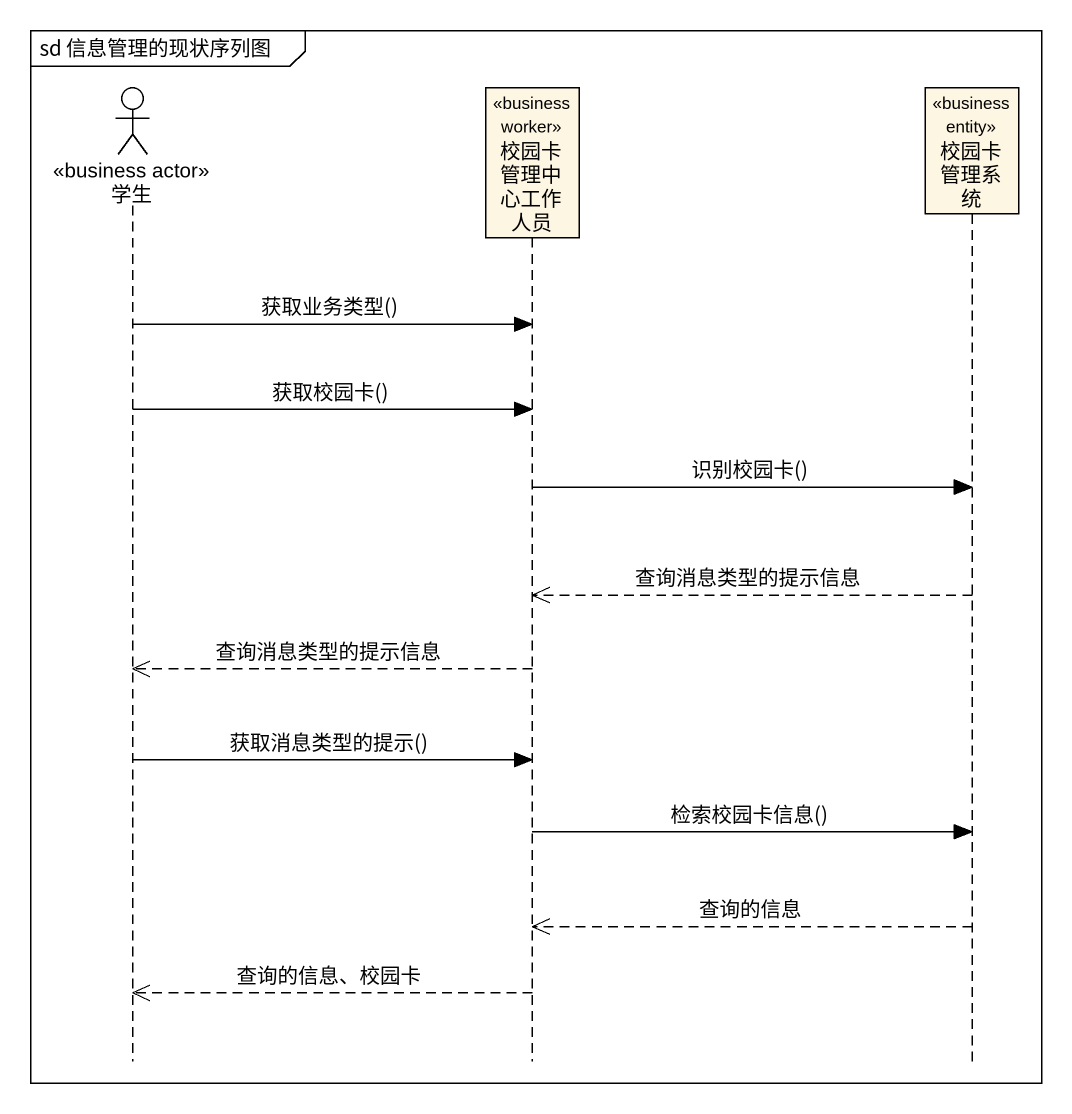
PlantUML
@startuml
mainframe sd 信息管理的现状序列图
hide footbox
actor 学生 <<business actor>>
participant 校园卡管理中心工作人员 <<business worker>>
participant 校园卡管理系统 <<business entity>>

学生 -> 校园卡管理中心工作人员 : 获取业务类型()
学生 -> 校园卡管理中心工作人员 : 获取校园卡()
校园卡管理中心工作人员 -> 校园卡管理系统 : 识别校园卡()
校园卡管理系统 -->> 校园卡管理中心工作人员 : 查询消息类型的提示信息
校园卡管理中心工作人员 -->> 学生 : 查询消息类型的提示信息
学生 -> 校园卡管理中心工作人员 : 获取消息类型的提示()
校园卡管理中心工作人员 -> 校园卡管理系统 : 检索校园卡信息()
校园卡管理系统 -->> 校园卡管理中心工作人员 : 查询的信息
校园卡管理中心工作人员 -->> 学生 : 查询的信息、校园卡
@enduml
